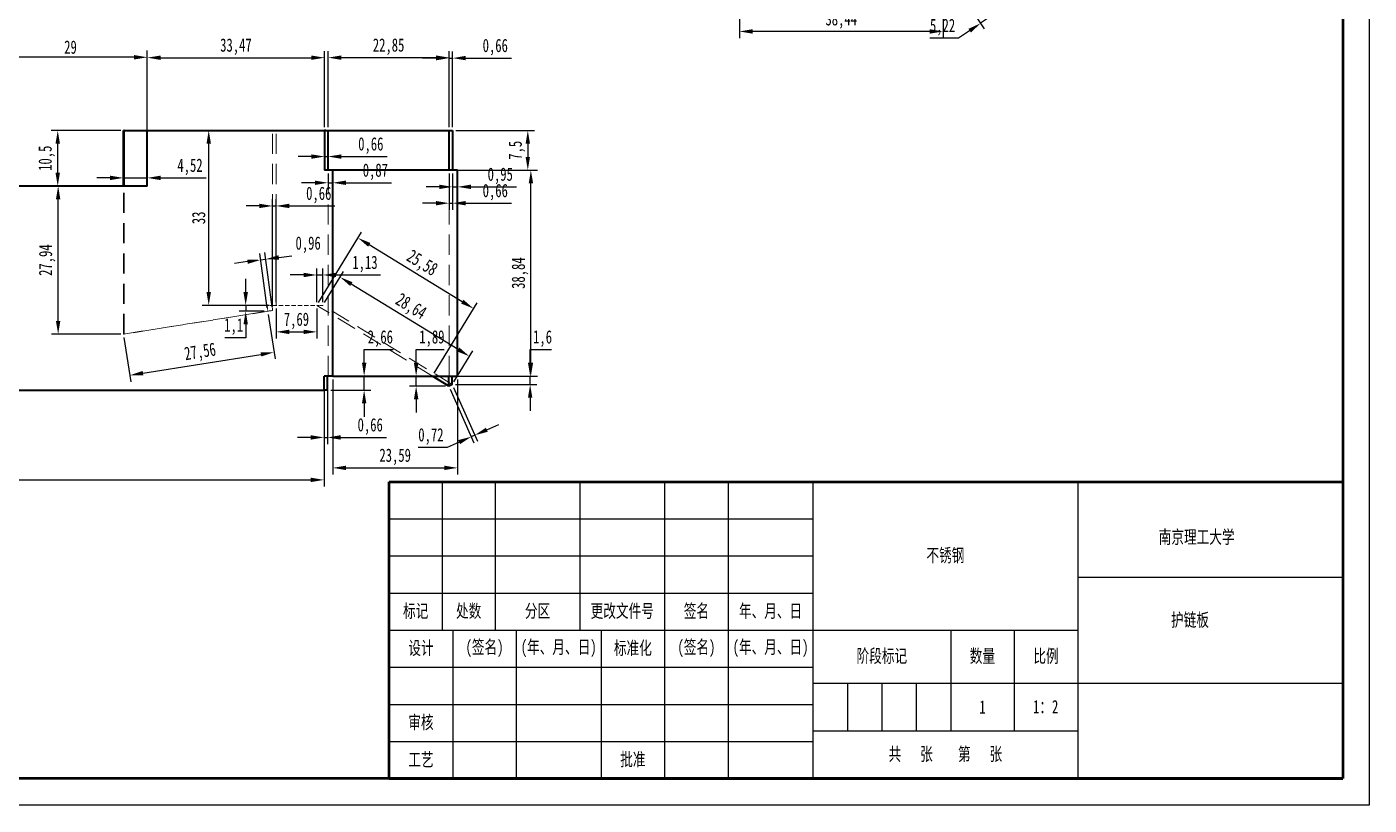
# Model space of a CAD drawing. Header units: millimetres. Extents: x 1050 to 2021, y 766 to 1186.
# Drawn here: x 1216.6 to 1470, y 765.6 to 912.4 of the extents above; entities that cross this region are included whole.
import ezdxf

# ---------------------------------------------------------------- set-up
doc = ezdxf.new("R2010")
doc.units = ezdxf.units.MM
doc.header["$LTSCALE"] = 0.3
doc.linetypes.add('DASHED', pattern=[19.05, 12.7, -6.35])
for name, color, linetype, lineweight in [('尺寸线', 3, 'Continuous', 25), ('粗实线', 7, 'Continuous', 50), ('细实线', 7, 'Continuous', 25), ('细文本', 7, 'Continuous', 25)]:
    doc.layers.add(name, color=color, linetype=linetype, lineweight=lineweight)
doc.styles.add('NUT Standard', font='simfang.ttf', dxfattribs={"width": 0.7, "height": 2.5})
doc.dimstyles.new('NUT Standard', dxfattribs={"dimtxt": 2.5, "dimasz": 2.5, "dimexe": 1.25, "dimexo": 0.625, "dimtad": 1, "dimtoh": 1, "dimtxsty": 'NUT Standard', "dimcen": 2.5, "dimadec": 0, "dimazin": 0, "dimtfac": 1, "dimtmove": 0, "dimatfit": 3, "dimfxl": 1, "dimarcsym": 0})

# ---------------------------------------------------------------- blocks, each defined once
blk = doc.blocks.new('*D49')
at = {"layer": 'Defpoints', "color": 0, "transparency": 16777216}
for p in [(1139.38, 843.9), (1272.74, 843.9), (1272.74, 826.97)]:
    blk.add_point(p, dxfattribs=at)
at = {"layer": '尺寸线', "color": 0, "lineweight": -2, "transparency": 16777216}
for p, q in [((1139.38, 843.28), (1139.38, 825.72)), ((1272.74, 843.28), (1272.74, 825.72)), ((1141.88, 826.97), (1270.24, 826.97))]:
    blk.add_line(p, q, dxfattribs=at)
at = {"layer": '尺寸线', "color": 0, "transparency": 16777216}
for points in [[(1141.88, 827.39), (1141.88, 826.56), (1139.38, 826.97)], [(1270.24, 827.39), (1270.24, 826.56), (1272.74, 826.97)]]:
    blk.add_solid(points, dxfattribs=at)
at = {"layer": '尺寸线', "color": 0, "transparency": 16777216, "insert": (1206.06, 829.04), "char_height": 2.5, "attachment_point": 5, "style": 'NUT Standard'}
blk.add_mtext('133,36', dxfattribs=at)
blk = doc.blocks.new('*D54')
at = {"layer": 'Defpoints', "color": 0, "transparency": 16777216}
for p in [(1210.38, 906.7), (1210.38, 882.4), (1239.38, 882.4)]:
    blk.add_point(p, dxfattribs=at)
at = {"layer": '尺寸线', "color": 0, "lineweight": -2, "transparency": 16777216}
for p, q in [((1210.38, 883.03), (1210.38, 907.95)), ((1239.38, 883.03), (1239.38, 907.95)), ((1236.88, 906.7), (1212.88, 906.7))]:
    blk.add_line(p, q, dxfattribs=at)
at = {"layer": '尺寸线', "color": 0, "transparency": 16777216}
for points in [[(1212.88, 907.11), (1212.88, 906.28), (1210.38, 906.7)], [(1236.88, 907.11), (1236.88, 906.28), (1239.38, 906.7)]]:
    blk.add_solid(points, dxfattribs=at)
at = {"layer": '尺寸线', "color": 0, "transparency": 16777216, "insert": (1224.88, 908.59), "char_height": 2.5, "attachment_point": 5, "style": 'NUT Standard'}
blk.add_mtext('29', dxfattribs=at)
blk = doc.blocks.new('*D55')
at = {"layer": 'Defpoints', "color": 0, "transparency": 16777216}
for p in [(1222.47, 892.9), (1235, 892.9), (1235, 882.4)]:
    blk.add_point(p, dxfattribs=at)
at = {"layer": '尺寸线', "color": 0, "lineweight": -2, "transparency": 16777216}
for p, q in [((1234.38, 892.9), (1221.22, 892.9)), ((1222.47, 884.9), (1222.47, 890.4)), ((1234.38, 882.4), (1221.22, 882.4))]:
    blk.add_line(p, q, dxfattribs=at)
at = {"layer": '尺寸线', "color": 0, "transparency": 16777216}
for points in [[(1222.05, 890.4), (1222.88, 890.4), (1222.47, 892.9)], [(1222.05, 884.9), (1222.88, 884.9), (1222.47, 882.4)]]:
    blk.add_solid(points, dxfattribs=at)
at = {"layer": '尺寸线', "color": 0, "transparency": 16777216, "insert": (1220.4, 887.65), "char_height": 2.5, "attachment_point": 5, "rotation": 90, "style": 'NUT Standard'}
blk.add_mtext('10,5', dxfattribs=at)
blk = doc.blocks.new('*D56')
at = {"layer": 'Defpoints', "color": 0, "transparency": 16777216}
for p in [(1222.55, 882.4), (1235, 882.4), (1235, 854.46)]:
    blk.add_point(p, dxfattribs=at)
at = {"layer": '尺寸线', "color": 0, "lineweight": -2, "transparency": 16777216}
for p, q in [((1234.38, 882.4), (1221.3, 882.4)), ((1222.55, 856.96), (1222.55, 879.9)), ((1234.38, 854.46), (1221.3, 854.46))]:
    blk.add_line(p, q, dxfattribs=at)
at = {"layer": '尺寸线', "color": 0, "transparency": 16777216}
for points in [[(1222.13, 879.9), (1222.96, 879.9), (1222.55, 882.4)], [(1222.13, 856.96), (1222.96, 856.96), (1222.55, 854.46)]]:
    blk.add_solid(points, dxfattribs=at)
at = {"layer": '尺寸线', "color": 0, "transparency": 16777216, "insert": (1220.48, 868.43), "char_height": 2.5, "attachment_point": 5, "rotation": 90, "style": 'NUT Standard'}
blk.add_mtext('27,94', dxfattribs=at)
blk = doc.blocks.new('*D57')
at = {"layer": 'Defpoints', "color": 0, "transparency": 16777216}
for p in [(1272.85, 906.62), (1239.38, 892.9), (1272.85, 892.9)]:
    blk.add_point(p, dxfattribs=at)
at = {"layer": '尺寸线', "color": 0, "lineweight": -2, "transparency": 16777216}
for p, q in [((1239.38, 893.53), (1239.38, 907.87)), ((1272.85, 893.53), (1272.85, 907.87)), ((1241.88, 906.62), (1270.35, 906.62))]:
    blk.add_line(p, q, dxfattribs=at)
at = {"layer": '尺寸线', "color": 0, "transparency": 16777216}
for points in [[(1241.88, 907.03), (1241.88, 906.2), (1239.38, 906.62)], [(1270.35, 907.03), (1270.35, 906.2), (1272.85, 906.62)]]:
    blk.add_solid(points, dxfattribs=at)
at = {"layer": '尺寸线', "color": 0, "transparency": 16777216, "insert": (1256.11, 908.68), "char_height": 2.5, "attachment_point": 5, "style": 'NUT Standard'}
blk.add_mtext('33,47', dxfattribs=at)
blk = doc.blocks.new('*D58')
at = {"layer": 'Defpoints', "color": 0, "transparency": 16777216}
for p in [(1296.36, 906.63), (1273.51, 892.9), (1296.36, 892.9)]:
    blk.add_point(p, dxfattribs=at)
at = {"layer": '尺寸线', "color": 0, "lineweight": -2, "transparency": 16777216}
for p, q in [((1273.51, 893.53), (1273.51, 907.88)), ((1296.36, 893.53), (1296.36, 907.88)), ((1276.01, 906.63), (1293.86, 906.63))]:
    blk.add_line(p, q, dxfattribs=at)
at = {"layer": '尺寸线', "color": 0, "transparency": 16777216}
for points in [[(1276.01, 907.04), (1276.01, 906.21), (1273.51, 906.63)], [(1293.86, 907.04), (1293.86, 906.21), (1296.36, 906.63)]]:
    blk.add_solid(points, dxfattribs=at)
at = {"layer": '尺寸线', "color": 0, "transparency": 16777216, "insert": (1284.93, 908.69), "char_height": 2.5, "attachment_point": 5, "style": 'NUT Standard'}
blk.add_mtext('22,85', dxfattribs=at)
blk = doc.blocks.new('*D59')
at = {"layer": 'Defpoints', "color": 0, "transparency": 16777216}
for p in [(1297.01, 892.9), (1297.01, 885.4), (1311.21, 885.4)]:
    blk.add_point(p, dxfattribs=at)
at = {"layer": '尺寸线', "color": 0, "lineweight": -2, "transparency": 16777216}
for p, q in [((1297.64, 892.9), (1312.46, 892.9)), ((1311.21, 890.4), (1311.21, 887.9)), ((1297.64, 885.4), (1312.46, 885.4))]:
    blk.add_line(p, q, dxfattribs=at)
at = {"layer": '尺寸线', "color": 0, "transparency": 16777216}
for points in [[(1310.79, 890.4), (1311.62, 890.4), (1311.21, 892.9)], [(1310.79, 887.9), (1311.62, 887.9), (1311.21, 885.4)]]:
    blk.add_solid(points, dxfattribs=at)
at = {"layer": '尺寸线', "color": 0, "transparency": 16777216, "insert": (1309.14, 889.15), "char_height": 2.5, "attachment_point": 5, "rotation": 90, "style": 'NUT Standard'}
blk.add_mtext('7,5', dxfattribs=at)
blk = doc.blocks.new('*D60')
at = {"layer": 'Defpoints', "color": 0, "transparency": 16777216}
for p in [(1297.01, 906.54), (1296.36, 892.9), (1297.01, 892.9)]:
    blk.add_point(p, dxfattribs=at)
at = {"layer": '尺寸线', "color": 0, "lineweight": -2, "transparency": 16777216}
for p, q in [((1296.36, 893.53), (1296.36, 907.79)), ((1297.01, 893.53), (1297.01, 907.79)), ((1293.86, 906.54), (1291.36, 906.54)), ((1296.36, 906.54), (1297.01, 906.54)), ((1299.51, 906.54), (1308.13, 906.54))]:
    blk.add_line(p, q, dxfattribs=at)
at = {"layer": '尺寸线', "color": 0, "transparency": 16777216}
for points in [[(1293.86, 906.96), (1293.86, 906.12), (1296.36, 906.54)], [(1299.51, 906.96), (1299.51, 906.12), (1297.01, 906.54)]]:
    blk.add_solid(points, dxfattribs=at)
at = {"layer": '尺寸线', "color": 0, "transparency": 16777216, "insert": (1305.07, 908.61), "char_height": 2.5, "attachment_point": 5, "style": 'NUT Standard'}
blk.add_mtext('0,66', dxfattribs=at)
blk = doc.blocks.new('*D61')
at = {"layer": 'Defpoints', "color": 0, "transparency": 16777216}
for p in [(1297.96, 885.4), (1311.79, 885.4), (1297.96, 846.56)]:
    blk.add_point(p, dxfattribs=at)
at = {"layer": '尺寸线', "color": 0, "lineweight": -2, "transparency": 16777216}
for p, q in [((1298.59, 885.4), (1313.04, 885.4)), ((1311.79, 849.06), (1311.79, 882.9)), ((1298.59, 846.56), (1313.04, 846.56))]:
    blk.add_line(p, q, dxfattribs=at)
at = {"layer": '尺寸线', "color": 0, "transparency": 16777216}
for points in [[(1311.38, 882.9), (1312.21, 882.9), (1311.79, 885.4)], [(1311.38, 849.06), (1312.21, 849.06), (1311.79, 846.56)]]:
    blk.add_solid(points, dxfattribs=at)
at = {"layer": '尺寸线', "color": 0, "transparency": 16777216, "insert": (1309.73, 865.98), "char_height": 2.5, "attachment_point": 5, "rotation": 90, "style": 'NUT Standard'}
blk.add_mtext('38,84', dxfattribs=at)
blk = doc.blocks.new('*D62')
at = {"layer": 'Defpoints', "color": 0, "transparency": 16777216}
for p in [(1296.94, 846.56), (1311.65, 846.56), (1296.94, 844.97)]:
    blk.add_point(p, dxfattribs=at)
at = {"layer": '尺寸线', "color": 0, "lineweight": -2, "transparency": 16777216}
for p, q in [((1311.65, 849.06), (1311.65, 851.56)), ((1311.65, 851.56), (1315.7, 851.56)), ((1297.57, 846.56), (1312.9, 846.56)), ((1311.65, 844.97), (1311.65, 846.56)), ((1297.57, 844.97), (1312.9, 844.97)), ((1311.65, 842.47), (1311.65, 839.97))]:
    blk.add_line(p, q, dxfattribs=at)
at = {"layer": '尺寸线', "color": 0, "transparency": 16777216}
for points in [[(1311.24, 849.06), (1312.07, 849.06), (1311.65, 846.56)], [(1311.24, 842.47), (1312.07, 842.47), (1311.65, 844.97)]]:
    blk.add_solid(points, dxfattribs=at)
at = {"layer": '尺寸线', "color": 0, "transparency": 16777216, "insert": (1313.99, 853.63), "char_height": 2.5, "attachment_point": 5, "style": 'NUT Standard'}
blk.add_mtext('1,6', dxfattribs=at)
blk = doc.blocks.new('*D63')
at = {"layer": 'Defpoints', "color": 0, "transparency": 16777216}
for p in [(1296.29, 844.67), (1296.94, 844.97), (1300.53, 835.12)]:
    blk.add_point(p, dxfattribs=at)
at = {"layer": '尺寸线', "color": 0, "lineweight": -2, "transparency": 16777216}
for p, q in [((1296.54, 844.1), (1301.04, 833.98)), ((1297.2, 844.39), (1301.69, 834.27)), ((1303.47, 836.42), (1305.76, 837.44)), ((1298.25, 834.1), (1295.96, 833.09)), ((1301.19, 835.41), (1300.53, 835.12)), ((1295.96, 833.09), (1290.5, 833.09))]:
    blk.add_line(p, q, dxfattribs=at)
at = {"layer": '尺寸线', "color": 0, "transparency": 16777216}
for points in [[(1303.3, 836.81), (1303.64, 836.04), (1301.19, 835.41)], [(1298.08, 834.48), (1298.42, 833.72), (1300.53, 835.12)]]:
    blk.add_solid(points, dxfattribs=at)
at = {"layer": '尺寸线', "color": 0, "transparency": 16777216, "insert": (1292.92, 835.16), "char_height": 2.5, "attachment_point": 5, "style": 'NUT Standard'}
blk.add_mtext('0,72', dxfattribs=at)
blk = doc.blocks.new('*D64')
at = {"layer": 'Defpoints', "color": 0, "transparency": 16777216}
for p in [(1290.13, 846.56), (1296.29, 846.56), (1296.29, 844.67)]:
    blk.add_point(p, dxfattribs=at)
at = {"layer": '尺寸线', "color": 0, "lineweight": -2, "transparency": 16777216}
for p, q in [((1290.13, 849.06), (1290.13, 851.56)), ((1290.13, 851.56), (1295.44, 851.56)), ((1295.66, 846.56), (1288.88, 846.56)), ((1290.13, 844.67), (1290.13, 846.56)), ((1295.66, 844.67), (1288.88, 844.67)), ((1290.13, 842.17), (1290.13, 839.67))]:
    blk.add_line(p, q, dxfattribs=at)
at = {"layer": '尺寸线', "color": 0, "transparency": 16777216}
for points in [[(1289.71, 849.06), (1290.55, 849.06), (1290.13, 846.56)], [(1289.71, 842.17), (1290.55, 842.17), (1290.13, 844.67)]]:
    blk.add_solid(points, dxfattribs=at)
at = {"layer": '尺寸线', "color": 0, "transparency": 16777216, "insert": (1293.1, 853.63), "char_height": 2.5, "attachment_point": 5, "style": 'NUT Standard'}
blk.add_mtext('1,89', dxfattribs=at)
blk = doc.blocks.new('*D65')
at = {"layer": 'Defpoints', "color": 0, "transparency": 16777216}
for p in [(1274.38, 846.56), (1297.96, 846.56), (1297.96, 829.24)]:
    blk.add_point(p, dxfattribs=at)
at = {"layer": '尺寸线', "color": 0, "lineweight": -2, "transparency": 16777216}
for p, q in [((1274.38, 845.94), (1274.38, 827.99)), ((1297.96, 845.94), (1297.96, 827.99)), ((1276.88, 829.24), (1295.46, 829.24))]:
    blk.add_line(p, q, dxfattribs=at)
at = {"layer": '尺寸线', "color": 0, "transparency": 16777216}
for points in [[(1276.88, 829.66), (1276.88, 828.83), (1274.38, 829.24)], [(1295.46, 829.66), (1295.46, 828.83), (1297.96, 829.24)]]:
    blk.add_solid(points, dxfattribs=at)
at = {"layer": '尺寸线', "color": 0, "transparency": 16777216, "insert": (1286.17, 831.31), "char_height": 2.5, "attachment_point": 5, "style": 'NUT Standard'}
blk.add_mtext('23,59', dxfattribs=at)
blk = doc.blocks.new('*D66')
at = {"layer": 'Defpoints', "color": 0, "transparency": 16777216}
for p in [(1273.4, 846.56), (1280.31, 846.56), (1273.4, 843.9)]:
    blk.add_point(p, dxfattribs=at)
at = {"layer": '尺寸线', "color": 0, "lineweight": -2, "transparency": 16777216}
for p, q in [((1280.31, 849.06), (1280.31, 851.56)), ((1280.31, 851.56), (1285.8, 851.56)), ((1274.03, 846.56), (1281.56, 846.56)), ((1280.31, 843.9), (1280.31, 846.56)), ((1274.03, 843.9), (1281.56, 843.9)), ((1280.31, 841.4), (1280.31, 838.9))]:
    blk.add_line(p, q, dxfattribs=at)
at = {"layer": '尺寸线', "color": 0, "transparency": 16777216}
for points in [[(1279.9, 849.06), (1280.73, 849.06), (1280.31, 846.56)], [(1279.9, 841.4), (1280.73, 841.4), (1280.31, 843.9)]]:
    blk.add_solid(points, dxfattribs=at)
at = {"layer": '尺寸线', "color": 0, "transparency": 16777216, "insert": (1283.37, 853.63), "char_height": 2.5, "attachment_point": 5, "style": 'NUT Standard'}
blk.add_mtext('2,66', dxfattribs=at)
blk = doc.blocks.new('*D67')
at = {"layer": 'Defpoints', "color": 0, "transparency": 16777216}
for p in [(1272.74, 846.56), (1273.4, 846.56), (1273.4, 834.98)]:
    blk.add_point(p, dxfattribs=at)
at = {"layer": '尺寸线', "color": 0, "lineweight": -2, "transparency": 16777216}
for p, q in [((1272.74, 845.94), (1272.74, 833.73)), ((1273.4, 845.94), (1273.4, 833.73)), ((1270.24, 834.98), (1267.74, 834.98)), ((1272.74, 834.98), (1273.4, 834.98)), ((1275.9, 834.98), (1284.52, 834.98))]:
    blk.add_line(p, q, dxfattribs=at)
at = {"layer": '尺寸线', "color": 0, "transparency": 16777216}
for points in [[(1270.24, 835.4), (1270.24, 834.56), (1272.74, 834.98)], [(1275.9, 835.4), (1275.9, 834.56), (1273.4, 834.98)]]:
    blk.add_solid(points, dxfattribs=at)
at = {"layer": '尺寸线', "color": 0, "transparency": 16777216, "insert": (1281.46, 837.05), "char_height": 2.5, "attachment_point": 5, "style": 'NUT Standard'}
blk.add_mtext('0,66', dxfattribs=at)
blk = doc.blocks.new('*D68')
at = {"layer": 'Defpoints', "color": 0, "transparency": 16777216}
for p in [(1262.07, 858.8), (1234.86, 854.46), (1263.31, 851.05)]:
    blk.add_point(p, dxfattribs=at)
at = {"layer": '尺寸线', "color": 0, "lineweight": -2, "transparency": 16777216}
for p, q in [((1262.17, 858.18), (1263.5, 849.81)), ((1234.96, 853.85), (1236.29, 845.48)), ((1238.56, 847.1), (1260.84, 850.65))]:
    blk.add_line(p, q, dxfattribs=at)
at = {"layer": '尺寸线', "color": 0, "transparency": 16777216}
for points in [[(1260.77, 851.06), (1260.9, 850.24), (1263.31, 851.05)], [(1238.5, 847.52), (1238.63, 846.69), (1236.09, 846.71)]]:
    blk.add_solid(points, dxfattribs=at)
at = {"layer": '尺寸线', "color": 0, "transparency": 16777216, "insert": (1249.38, 850.92), "char_height": 2.5, "attachment_point": 5, "rotation": 9.0502, "style": 'NUT Standard'}
blk.add_mtext('27,56', dxfattribs=at)
blk = doc.blocks.new('*D69')
at = {"layer": 'Defpoints', "color": 0, "transparency": 16777216}
for p in [(1262.07, 859.9), (1257.95, 858.8), (1262.07, 858.8)]:
    blk.add_point(p, dxfattribs=at)
at = {"layer": '尺寸线', "color": 0, "lineweight": -2, "transparency": 16777216}
for p, q in [((1257.95, 862.4), (1257.95, 864.9)), ((1261.45, 859.9), (1256.7, 859.9)), ((1257.95, 859.9), (1257.95, 858.8)), ((1261.45, 858.8), (1256.7, 858.8)), ((1257.95, 856.3), (1257.95, 853.8)), ((1257.95, 853.8), (1254.04, 853.8))]:
    blk.add_line(p, q, dxfattribs=at)
at = {"layer": '尺寸线', "color": 0, "transparency": 16777216}
for points in [[(1257.53, 862.4), (1258.37, 862.4), (1257.95, 859.9)], [(1257.53, 856.3), (1258.37, 856.3), (1257.95, 858.8)]]:
    blk.add_solid(points, dxfattribs=at)
at = {"layer": '尺寸线', "color": 0, "transparency": 16777216, "insert": (1255.68, 855.87), "char_height": 2.5, "attachment_point": 5, "style": 'NUT Standard'}
blk.add_mtext('1,1', dxfattribs=at)
blk = doc.blocks.new('*D70')
at = {"layer": 'Defpoints', "color": 0, "transparency": 16777216}
for p in [(1261.72, 868.6), (1262.07, 858.8), (1263.03, 858.93)]:
    blk.add_point(p, dxfattribs=at)
at = {"layer": '尺寸线', "color": 0, "lineweight": -2, "transparency": 16777216}
for p, q in [((1261.99, 859.42), (1260.61, 869.71)), ((1262.94, 859.55), (1261.56, 869.84)), ((1264.2, 868.93), (1266.68, 869.27)), ((1258.29, 868.14), (1255.82, 867.8)), ((1260.77, 868.47), (1261.72, 868.6))]:
    blk.add_line(p, q, dxfattribs=at)
at = {"layer": '尺寸线', "color": 0, "transparency": 16777216}
for points in [[(1264.15, 869.35), (1264.26, 868.52), (1261.72, 868.6)], [(1258.24, 868.55), (1258.35, 867.73), (1260.77, 868.47)]]:
    blk.add_solid(points, dxfattribs=at)
at = {"layer": '尺寸线', "color": 0, "transparency": 16777216, "insert": (1269.74, 871.33), "char_height": 2.5, "attachment_point": 5, "style": 'NUT Standard'}
blk.add_mtext('0,96', dxfattribs=at)
blk = doc.blocks.new('*D71')
at = {"layer": 'Defpoints', "color": 0, "transparency": 16777216}
for p in [(1250.97, 892.9), (1263.03, 892.9), (1263.03, 859.9)]:
    blk.add_point(p, dxfattribs=at)
at = {"layer": '尺寸线', "color": 0, "lineweight": -2, "transparency": 16777216}
for p, q in [((1262.4, 892.9), (1249.72, 892.9)), ((1250.97, 862.4), (1250.97, 890.4)), ((1262.4, 859.9), (1249.72, 859.9))]:
    blk.add_line(p, q, dxfattribs=at)
at = {"layer": '尺寸线', "color": 0, "transparency": 16777216}
for points in [[(1250.55, 890.4), (1251.39, 890.4), (1250.97, 892.9)], [(1250.55, 862.4), (1251.39, 862.4), (1250.97, 859.9)]]:
    blk.add_solid(points, dxfattribs=at)
at = {"layer": '尺寸线', "color": 0, "transparency": 16777216, "insert": (1249.08, 876.4), "char_height": 2.5, "attachment_point": 5, "rotation": 90, "style": 'NUT Standard'}
blk.add_mtext('33', dxfattribs=at)
blk = doc.blocks.new('*D72')
at = {"layer": 'Defpoints', "color": 0, "transparency": 16777216}
for p in [(1263.68, 878.65), (1263.03, 859.9), (1263.68, 859.9)]:
    blk.add_point(p, dxfattribs=at)
at = {"layer": '尺寸线', "color": 0, "lineweight": -2, "transparency": 16777216}
for p, q in [((1263.03, 860.53), (1263.03, 879.9)), ((1263.68, 860.53), (1263.68, 879.9)), ((1260.53, 878.65), (1258.03, 878.65)), ((1263.03, 878.65), (1263.68, 878.65)), ((1266.18, 878.65), (1274.8, 878.65))]:
    blk.add_line(p, q, dxfattribs=at)
at = {"layer": '尺寸线', "color": 0, "transparency": 16777216}
for points in [[(1260.53, 879.07), (1260.53, 878.24), (1263.03, 878.65)], [(1266.18, 879.07), (1266.18, 878.24), (1263.68, 878.65)]]:
    blk.add_solid(points, dxfattribs=at)
at = {"layer": '尺寸线', "color": 0, "transparency": 16777216, "insert": (1271.74, 880.72), "char_height": 2.5, "attachment_point": 5, "style": 'NUT Standard'}
blk.add_mtext('0,66', dxfattribs=at)
blk = doc.blocks.new('*D73')
at = {"layer": 'Defpoints', "color": 0, "transparency": 16777216}
for p in [(1263.68, 859.9), (1271.37, 859.9), (1271.37, 854.9)]:
    blk.add_point(p, dxfattribs=at)
at = {"layer": '尺寸线', "color": 0, "lineweight": -2, "transparency": 16777216}
for p, q in [((1263.68, 859.28), (1263.68, 853.65)), ((1271.37, 859.28), (1271.37, 853.65)), ((1266.18, 854.9), (1268.87, 854.9))]:
    blk.add_line(p, q, dxfattribs=at)
at = {"layer": '尺寸线', "color": 0, "transparency": 16777216}
for points in [[(1266.18, 855.31), (1266.18, 854.48), (1263.68, 854.9)], [(1268.87, 855.31), (1268.87, 854.48), (1271.37, 854.9)]]:
    blk.add_solid(points, dxfattribs=at)
at = {"layer": '尺寸线', "color": 0, "transparency": 16777216, "insert": (1267.53, 856.96), "char_height": 2.5, "attachment_point": 5, "style": 'NUT Standard'}
blk.add_mtext('7,69', dxfattribs=at)
blk = doc.blocks.new('*D74')
at = {"layer": 'Defpoints', "color": 0, "transparency": 16777216}
for p in [(1272.51, 865.63), (1271.37, 859.9), (1272.51, 859.9)]:
    blk.add_point(p, dxfattribs=at)
at = {"layer": '尺寸线', "color": 0, "lineweight": -2, "transparency": 16777216}
for p, q in [((1271.37, 860.53), (1271.37, 866.88)), ((1272.51, 860.53), (1272.51, 866.88)), ((1268.87, 865.63), (1266.37, 865.63)), ((1271.37, 865.63), (1272.51, 865.63)), ((1275.01, 865.63), (1283.43, 865.63))]:
    blk.add_line(p, q, dxfattribs=at)
at = {"layer": '尺寸线', "color": 0, "transparency": 16777216}
for points in [[(1268.87, 866.05), (1268.87, 865.21), (1271.37, 865.63)], [(1275.01, 866.05), (1275.01, 865.21), (1272.51, 865.63)]]:
    blk.add_solid(points, dxfattribs=at)
at = {"layer": '尺寸线', "color": 0, "transparency": 16777216, "insert": (1280.47, 867.7), "char_height": 2.5, "attachment_point": 5, "style": 'NUT Standard'}
blk.add_mtext('1,13', dxfattribs=at)
blk = doc.blocks.new('*D75')
at = {"layer": 'Defpoints', "color": 0, "transparency": 16777216}
for p in [(1275.76, 865.22), (1272.51, 859.9), (1296.94, 844.97)]:
    blk.add_point(p, dxfattribs=at)
at = {"layer": '尺寸线', "color": 0, "lineweight": -2, "transparency": 16777216}
for p, q in [((1272.83, 860.43), (1276.41, 866.29)), ((1298.06, 851.59), (1277.89, 863.92)), ((1297.27, 845.5), (1300.84, 851.35))]:
    blk.add_line(p, q, dxfattribs=at)
at = {"layer": '尺寸线', "color": 0, "transparency": 16777216}
for points in [[(1278.11, 864.27), (1277.67, 863.56), (1275.76, 865.22)], [(1298.28, 851.94), (1297.84, 851.23), (1300.19, 850.28)]]:
    blk.add_solid(points, dxfattribs=at)
at = {"layer": '尺寸线', "color": 0, "transparency": 16777216, "insert": (1289.05, 859.52), "char_height": 2.5, "attachment_point": 5, "rotation": 328.568, "style": 'NUT Standard'}
blk.add_mtext('28,64', dxfattribs=at)
blk = doc.blocks.new('*D76')
at = {"layer": 'Defpoints', "color": 0, "transparency": 16777216}
for p in [(1279.15, 872.62), (1271.37, 859.9), (1293.2, 846.56)]:
    blk.add_point(p, dxfattribs=at)
at = {"layer": '尺寸线', "color": 0, "lineweight": -2, "transparency": 16777216}
for p, q in [((1271.7, 860.43), (1279.8, 873.69)), ((1298.84, 860.59), (1281.28, 871.32)), ((1293.52, 847.1), (1301.62, 860.35))]:
    blk.add_line(p, q, dxfattribs=at)
at = {"layer": '尺寸线', "color": 0, "transparency": 16777216}
for points in [[(1281.5, 871.67), (1281.07, 870.96), (1279.15, 872.62)], [(1299.06, 860.95), (1298.62, 860.23), (1300.97, 859.29)]]:
    blk.add_solid(points, dxfattribs=at)
at = {"layer": '尺寸线', "color": 0, "transparency": 16777216, "insert": (1291.14, 867.72), "char_height": 2.5, "attachment_point": 5, "rotation": 328.5681, "style": 'NUT Standard'}
blk.add_mtext('25,58', dxfattribs=at)
blk = doc.blocks.new('*D77')
at = {"layer": 'Defpoints', "color": 0, "transparency": 16777216}
for p in [(1296.36, 885.4), (1297.01, 885.4), (1297.01, 879.17)]:
    blk.add_point(p, dxfattribs=at)
at = {"layer": '尺寸线', "color": 0, "lineweight": -2, "transparency": 16777216}
for p, q in [((1296.36, 884.78), (1296.36, 877.92)), ((1297.01, 884.78), (1297.01, 877.92)), ((1293.86, 879.17), (1291.36, 879.17)), ((1296.36, 879.17), (1297.01, 879.17)), ((1299.51, 879.17), (1308.13, 879.17))]:
    blk.add_line(p, q, dxfattribs=at)
at = {"layer": '尺寸线', "color": 0, "transparency": 16777216}
for points in [[(1293.86, 879.59), (1293.86, 878.75), (1296.36, 879.17)], [(1299.51, 879.59), (1299.51, 878.75), (1297.01, 879.17)]]:
    blk.add_solid(points, dxfattribs=at)
at = {"layer": '尺寸线', "color": 0, "transparency": 16777216, "insert": (1305.07, 881.24), "char_height": 2.5, "attachment_point": 5, "style": 'NUT Standard'}
blk.add_mtext('0,66', dxfattribs=at)
blk = doc.blocks.new('*D78')
at = {"layer": 'Defpoints', "color": 0, "transparency": 16777216}
for p in [(1297.01, 885.4), (1297.96, 885.4), (1297.96, 882.25)]:
    blk.add_point(p, dxfattribs=at)
at = {"layer": '尺寸线', "color": 0, "lineweight": -2, "transparency": 16777216}
for p, q in [((1297.01, 884.78), (1297.01, 881)), ((1297.96, 884.78), (1297.96, 881)), ((1294.51, 882.25), (1292.01, 882.25)), ((1297.01, 882.25), (1297.96, 882.25)), ((1300.46, 882.25), (1309.05, 882.25))]:
    blk.add_line(p, q, dxfattribs=at)
at = {"layer": '尺寸线', "color": 0, "transparency": 16777216}
for points in [[(1294.51, 882.67), (1294.51, 881.84), (1297.01, 882.25)], [(1300.46, 882.67), (1300.46, 881.84), (1297.96, 882.25)]]:
    blk.add_solid(points, dxfattribs=at)
at = {"layer": '尺寸线', "color": 0, "transparency": 16777216, "insert": (1306.01, 884.32), "char_height": 2.5, "attachment_point": 5, "style": 'NUT Standard'}
blk.add_mtext('0,95', dxfattribs=at)
blk = doc.blocks.new('*D79')
at = {"layer": 'Defpoints', "color": 0, "transparency": 16777216}
for p in [(1273.51, 885.4), (1274.38, 885.4), (1274.38, 883.02)]:
    blk.add_point(p, dxfattribs=at)
at = {"layer": '尺寸线', "color": 0, "lineweight": -2, "transparency": 16777216}
for p, q in [((1273.51, 884.78), (1273.51, 881.77)), ((1274.38, 884.78), (1274.38, 881.77)), ((1271.01, 883.02), (1268.51, 883.02)), ((1273.51, 883.02), (1274.38, 883.02)), ((1276.88, 883.02), (1285.48, 883.02))]:
    blk.add_line(p, q, dxfattribs=at)
at = {"layer": '尺寸线', "color": 0, "transparency": 16777216}
for points in [[(1271.01, 883.44), (1271.01, 882.61), (1273.51, 883.02)], [(1276.88, 883.44), (1276.88, 882.61), (1274.38, 883.02)]]:
    blk.add_solid(points, dxfattribs=at)
at = {"layer": '尺寸线', "color": 0, "transparency": 16777216, "insert": (1282.43, 885.09), "char_height": 2.5, "attachment_point": 5, "style": 'NUT Standard'}
blk.add_mtext('0,87', dxfattribs=at)
blk = doc.blocks.new('*D80')
at = {"layer": 'Defpoints', "color": 0, "transparency": 16777216}
for p in [(1273.51, 887.97), (1272.85, 885.4), (1273.51, 885.4)]:
    blk.add_point(p, dxfattribs=at)
at = {"layer": '尺寸线', "color": 0, "lineweight": -2, "transparency": 16777216}
for p, q in [((1270.35, 887.97), (1267.85, 887.97)), ((1272.85, 886.03), (1272.85, 889.22)), ((1272.85, 887.97), (1273.51, 887.97)), ((1273.51, 886.03), (1273.51, 889.22)), ((1276.01, 887.97), (1284.63, 887.97))]:
    blk.add_line(p, q, dxfattribs=at)
at = {"layer": '尺寸线', "color": 0, "transparency": 16777216}
for points in [[(1270.35, 888.38), (1270.35, 887.55), (1272.85, 887.97)], [(1276.01, 888.38), (1276.01, 887.55), (1273.51, 887.97)]]:
    blk.add_solid(points, dxfattribs=at)
at = {"layer": '尺寸线', "color": 0, "transparency": 16777216, "insert": (1281.57, 890.04), "char_height": 2.5, "attachment_point": 5, "style": 'NUT Standard'}
blk.add_mtext('0,66', dxfattribs=at)
blk = doc.blocks.new('*D82')
at = {"layer": 'Defpoints', "color": 0, "transparency": 16777216}
for p in [(1234.86, 882.4), (1239.38, 883.94), (1239.38, 882.4)]:
    blk.add_point(p, dxfattribs=at)
at = {"layer": '尺寸线', "color": 0, "lineweight": -2, "transparency": 16777216}
for p, q in [((1234.86, 883.03), (1234.86, 885.19)), ((1239.38, 883.03), (1239.38, 885.19)), ((1232.36, 883.94), (1229.86, 883.94)), ((1234.86, 883.94), (1239.38, 883.94)), ((1241.88, 883.94), (1250.5, 883.94))]:
    blk.add_line(p, q, dxfattribs=at)
at = {"layer": '尺寸线', "color": 0, "transparency": 16777216}
for points in [[(1232.36, 884.36), (1232.36, 883.53), (1234.86, 883.94)], [(1241.88, 884.36), (1241.88, 883.53), (1239.38, 883.94)]]:
    blk.add_solid(points, dxfattribs=at)
at = {"layer": '尺寸线', "color": 0, "transparency": 16777216, "insert": (1247.44, 886.01), "char_height": 2.5, "attachment_point": 5, "style": 'NUT Standard'}
blk.add_mtext('4,52', dxfattribs=at)
blk = doc.blocks.new('*D94')
at = {"layer": 'Defpoints', "color": 0, "transparency": 16777216}
for p in [(1351.16, 933.07), (1389.6, 933.07), (1351.16, 911.57)]:
    blk.add_point(p, dxfattribs=at)
at = {"layer": '尺寸线', "color": 0, "lineweight": -2, "transparency": 16777216}
for p, q in [((1351.16, 932.44), (1351.16, 910.32)), ((1389.6, 932.44), (1389.6, 910.32)), ((1387.1, 911.57), (1353.66, 911.57))]:
    blk.add_line(p, q, dxfattribs=at)
at = {"layer": '尺寸线', "color": 0, "transparency": 16777216}
for points in [[(1353.66, 911.99), (1353.66, 911.15), (1351.16, 911.57)], [(1387.1, 911.99), (1387.1, 911.15), (1389.6, 911.57)]]:
    blk.add_solid(points, dxfattribs=at)
at = {"layer": '尺寸线', "color": 0, "transparency": 16777216, "insert": (1370.38, 913.64), "char_height": 2.5, "attachment_point": 5, "style": 'NUT Standard'}
blk.add_mtext('38,44', dxfattribs=at)
blk = doc.blocks.new('*D96')
at = {"layer": 'Defpoints', "color": 0, "transparency": 16777216}
for p in [(1389.6, 933.07), (1385.26, 930.16), (1396.69, 913.1)]:
    blk.add_point(p, dxfattribs=at)
at = {"layer": '尺寸线', "color": 0, "lineweight": -2, "transparency": 16777216}
for p, q in [((1389.95, 932.55), (1401.72, 914.97)), ((1385.61, 929.64), (1397.39, 912.06)), ((1403.11, 917.4), (1405.18, 918.79)), ((1401.03, 916.01), (1396.69, 913.1)), ((1392.54, 910.32), (1387.11, 910.32)), ((1394.62, 911.71), (1392.54, 910.32))]:
    blk.add_line(p, q, dxfattribs=at)
at = {"layer": '尺寸线', "color": 0, "transparency": 16777216}
for points in [[(1402.87, 917.74), (1403.34, 917.05), (1401.03, 916.01)], [(1394.39, 912.06), (1394.85, 911.37), (1396.69, 913.1)]]:
    blk.add_solid(points, dxfattribs=at)
at = {"layer": '尺寸线', "color": 0, "transparency": 16777216, "insert": (1389.51, 912.39), "char_height": 2.5, "attachment_point": 5, "style": 'NUT Standard'}
blk.add_mtext('5,22', dxfattribs=at)

msp = doc.modelspace()

# ---------------------------------------------------------------- linework, layer by layer
for p, q in [((1470.042, 1062.619), (1470.042, 765.619)), ((1470.042, 765.619), (1050.042, 765.619))]:
    msp.add_line(p, q)
at = {"color": 7, "lineweight": 35}
for p, q in [((1234.859, 882.401), (1234.859, 892.901)), ((1235.005, 892.901), (1234.859, 892.901)), ((1235.005, 882.401), (1235.005, 892.901)), ((1235.005, 892.901), (1239.376, 892.901)), ((1239.376, 882.401), (1239.376, 892.901)), ((1239.376, 892.901), (1272.845, 892.901)), ((1273.097, 892.901), (1272.845, 892.901)), ((1272.845, 892.901), (1272.845, 885.401)), ((1273.097, 892.901), (1273.51, 892.901)), ((1273.51, 885.401), (1273.51, 892.901)), ((1273.51, 892.901), (1296.355, 892.901)), ((1296.355, 885.401), (1296.355, 892.901)), ((1296.355, 892.901), (1296.683, 892.901)), ((1296.683, 892.901), (1297.01, 892.901)), ((1297.01, 892.901), (1297.01, 885.401)), ((1274.376, 885.401), (1272.845, 885.401)), ((1274.376, 846.564), (1274.376, 885.401)), ((1297.963, 885.401), (1274.376, 885.401)), ((1297.963, 846.564), (1297.963, 885.401)), ((1239.376, 882.401), (1210.376, 882.401)), ((1274.376, 846.564), (1272.736, 846.564)), ((1272.736, 843.901), (1272.736, 846.564)), ((1273.401, 843.901), (1273.401, 846.564)), ((1274.376, 846.564), (1297.963, 846.564)), ((1296.287, 844.675), (1293.196, 846.564)), ((1296.355, 846.564), (1296.287, 846.564)), ((1296.287, 844.675), (1296.287, 846.564)), ((1296.942, 844.966), (1296.942, 846.564)), ((1139.376, 843.901), (1272.736, 843.901)), ((1273.401, 843.901), (1272.736, 843.901)), ((1296.942, 844.966), (1296.287, 844.675))]:
    msp.add_line(p, q, dxfattribs=at)
at = {"color": 7, "linetype": 'DASHED', "lineweight": 13}
for p, q in [((1263.025, 859.901), (1263.025, 892.901)), ((1263.68, 859.901), (1263.68, 892.901)), ((1273.51, 846.564), (1273.51, 885.401)), ((1296.355, 846.564), (1296.355, 885.401)), ((1234.859, 854.463), (1234.859, 882.401)), ((1235.005, 854.463), (1235.005, 882.401)), ((1293.196, 846.564), (1271.374, 859.901)), ((1296.942, 844.966), (1272.505, 859.901)), ((1234.859, 854.463), (1262.073, 858.798)), ((1263.025, 858.926), (1235.004, 854.463))]:
    msp.add_line(p, q, dxfattribs=at)
at = {"color": 7, "linetype": 'DASHED', "lineweight": 13, "ltscale": 0.027567}
msp.add_line((1262.073, 859.901), (1262.073, 858.798), dxfattribs=at)
at = {"color": 7, "linetype": 'DASHED', "lineweight": 13, "ltscale": 0.005951}
msp.add_line((1262.311, 859.901), (1262.073, 859.901), dxfattribs=at)
at = {"color": 7, "linetype": 'DASHED', "lineweight": 13, "ltscale": 0.017856}
msp.add_line((1262.311, 859.901), (1263.025, 859.901), dxfattribs=at)
at = {"color": 7, "linetype": 'DASHED', "lineweight": 13, "ltscale": 0.024366}
msp.add_line((1263.025, 858.926), (1263.025, 859.901), dxfattribs=at)
at = {"color": 7, "linetype": 'DASHED', "lineweight": 13, "ltscale": 0.208722}
msp.add_line((1263.025, 859.901), (1271.374, 859.901), dxfattribs=at)
at = {"color": 7, "linetype": 'DASHED', "lineweight": 13, "ltscale": 0.028284}
msp.add_line((1271.374, 859.901), (1272.505, 859.901), dxfattribs=at)
at = {"color": 7, "linetype": 'DASHED', "lineweight": 13, "ltscale": 0.024021}
msp.add_line((1262.073, 858.798), (1263.025, 858.926), dxfattribs=at)
at = {"color": 7, "linetype": 'DASHED', "lineweight": 13, "ltscale": 0.003635}
msp.add_line((1235.005, 854.463), (1234.859, 854.463), dxfattribs=at)
at = {"layer": '粗实线'}
for p, q in [((1465.042, 1057.619), (1465.042, 770.619)), ((1285.042, 826.619), (1465.042, 826.619)), ((1285.042, 770.619), (1285.042, 826.619)), ((1465.042, 770.619), (1075.042, 770.619)), ((1285.042, 770.619), (1465.042, 770.619))]:
    msp.add_line(p, q, dxfattribs=at)
at = {"layer": '细实线'}
for p, q in [((1295.042, 826.619), (1295.042, 798.619)), ((1305.042, 826.619), (1305.042, 798.619)), ((1321.042, 826.619), (1321.042, 798.619)), ((1337.042, 826.619), (1337.042, 798.619)), ((1349.042, 826.619), (1349.042, 798.619)), ((1365.042, 826.619), (1365.042, 770.619)), ((1415.042, 826.619), (1415.042, 770.619)), ((1285.042, 819.619), (1365.042, 819.619)), ((1285.042, 812.619), (1365.042, 812.619)), ((1415.042, 808.619), (1465.042, 808.619)), ((1285.042, 805.619), (1365.042, 805.619)), ((1285.042, 798.619), (1415.042, 798.619)), ((1297.042, 798.619), (1297.042, 770.619)), ((1309.042, 798.619), (1309.042, 770.619)), ((1325.042, 798.619), (1325.042, 770.619)), ((1337.042, 798.619), (1337.042, 770.619)), ((1349.042, 798.619), (1349.042, 770.619)), ((1391.042, 798.619), (1391.042, 779.619)), ((1403.042, 798.619), (1403.042, 779.619)), ((1285.042, 791.619), (1365.042, 791.619)), ((1365.042, 788.619), (1465.042, 788.619)), ((1371.542, 788.619), (1371.542, 779.619)), ((1378.042, 788.619), (1378.042, 779.619)), ((1384.542, 788.619), (1384.542, 779.619)), ((1285.042, 784.619), (1365.042, 784.619)), ((1365.042, 779.619), (1415.042, 779.619)), ((1285.042, 777.619), (1365.042, 777.619))]:
    msp.add_line(p, q, dxfattribs=at)

# ---------------------------------------------------------------- texts
at = {"layer": 'Defpoints', "char_height": 2.5, "attachment_point": 1, "style": 'NUT Standard'}
for s, width, insert in [('南京理工大学', 20.04326, (1430.313, 817.461)), ('护链板', 18.27647, (1432.646, 801.817))]:
    msp.add_mtext_dynamic_manual_height_columns(s, width=width, gutter_width=12.5, heights=[0], dxfattribs=dict(at, insert=insert))
at = {"layer": 'Defpoints', "insert": (1406.589, 785.439), "char_height": 2.5, "attachment_point": 1, "style": 'NUT Standard'}
msp.add_mtext('1：2', dxfattribs=at)
at = {"layer": '粗实线', "insert": (1397.042, 784.119), "char_height": 2.5, "attachment_point": 5, "style": 'NUT Standard'}
msp.add_mtext_dynamic_manual_height_columns('\\pxqc;{\\fFangSong|b0|i0|c134|p49;1}', width=12, gutter_width=12.5, heights=[0], dxfattribs=at)
at = {"layer": '细文本', "char_height": 2.5, "attachment_point": 5, "style": 'NUT Standard'}
for s, insert, width in [('不锈钢', (1390.042, 812.619), 50), ('标记', (1290.042, 802.119), 10), ('处数', (1300.042, 802.119), 10), ('分区', (1313.042, 802.119), 16), ('更改文件号', (1329.042, 802.119), 16), ('签名', (1343.042, 802.119), 12), ('年、月、日', (1357.042, 802.119), 16), ('设计', (1291.042, 795.119), 12), ('(签名)', (1303.042, 795.119), 12), ('(年、月、日)', (1317.042, 795.119), 16), ('标准化', (1331.042, 795.119), 12), ('(签名)', (1343.042, 795.119), 12), ('(年、月、日)', (1357.042, 795.119), 16), ('阶段标记', (1378.042, 793.619), 26), ('数量', (1397.042, 793.619), 12), ('比例', (1409.042, 793.619), 12), ('审核', (1291.042, 781.119), 12), ('工艺', (1291.042, 774.119), 12), ('批准', (1331.042, 774.119), 12), ('共   张    第   张', (1390.042, 775.119), 50)]:
    msp.add_mtext(s, dxfattribs=dict(at, insert=insert, width=width))

# ---------------------------------------------------------------- dimensions: what is measured, and where the dimension line sits
at = {"layer": '尺寸线'}
for base, p1, p2, picture, middle in [((1351.162, 911.57), (1389.599, 933.068), (1351.162, 933.068), '*D94', (1370.38, 913.638)), ((1210.376, 906.697), (1239.376, 882.401), (1210.376, 882.401), '*D54', (1224.876, 908.586)), ((1272.845, 906.617), (1239.376, 892.901), (1272.845, 892.901), '*D57', (1256.111, 908.685)), ((1296.3552, 906.6254), (1273.5101, 892.9008), (1296.3552, 892.9008), '*D58', (1284.9326, 908.6933)), ((1297.0103, 906.5408), (1296.3552, 892.9008), (1297.0103, 892.9008), '*D60', (1305.0703, 908.6087)), ((1273.51, 887.9683), (1272.84502, 885.40079), (1273.51, 885.40079), '*D80', (1281.57, 890.03615)), ((1239.376, 883.944), (1234.859, 882.401), (1239.376, 882.401), '*D82', (1247.436, 886.012)), ((1274.376, 883.024), (1273.51, 885.401), (1274.376, 885.401), '*D79', (1282.426, 885.092)), ((1297.0103, 879.1708), (1296.3552, 885.4008), (1297.0103, 885.4008), '*D77', (1305.0703, 881.2387)), ((1297.963, 882.252), (1297.01, 885.401), (1297.963, 885.401), '*D78', (1306.008, 884.32)), ((1263.6804, 878.6537), (1263.0253, 859.9008), (1263.6804, 859.9008), '*D72', (1271.7404, 880.7216)), ((1272.505, 865.631), (1271.374, 859.901), (1272.505, 859.901), '*D74', (1280.465, 867.699)), ((1271.374, 854.896), (1263.68, 859.901), (1271.374, 859.901), '*D73', (1267.527, 856.964)), ((1273.40062, 834.97888), (1272.73564, 846.56379), (1273.40062, 846.56379), '*D67', (1281.46062, 837.04673)), ((1297.963, 829.244), (1274.376, 846.564), (1297.963, 846.564), '*D65', (1286.169, 831.312)), ((1272.736, 826.972), (1139.376, 843.901), (1272.736, 843.901), '*D49', (1206.056, 829.04))]:
    dim = msp.add_linear_dim(base=base, p1=p1, p2=p2, dimstyle='NUT Standard', dxfattribs=at)
    dim.commit()
    dim.dimension.update_dxf_attribs({"geometry": picture, "text_midpoint": middle})
for p1, p2, distance, picture, middle in [((1389.599, 933.068), (1385.264, 930.164), 20.536, '*D96', (1389.51, 912.388)), ((1262.073, 858.798), (1263.025, 858.926), 9.76, '*D70', (1269.74, 871.333)), ((1293.1963, 846.5638), (1271.3741, 859.9008), -14.9101, '*D76', (1291.139, 867.7189)), ((1296.942, 844.966), (1272.505, 859.901), -6.233, '*D75', (1289.053, 859.516)), ((1234.859, 854.463), (1262.073, 858.798), -7.85, '*D68', (1249.376, 850.92)), ((1296.942, 844.966), (1296.287, 844.675), 10.456, '*D63', (1292.917, 835.157))]:
    dim = msp.add_aligned_dim(p1=p1, p2=p2, distance=distance, dimstyle='NUT Standard', dxfattribs=at)
    dim.commit()
    dim.dimension.update_dxf_attribs({"geometry": picture, "text_midpoint": middle})
for base, p1, p2, picture, middle in [((1222.466, 892.901), (1235.005, 882.401), (1235.005, 892.901), '*D55', (1220.398, 887.651)), ((1250.97, 892.901), (1263.025, 859.901), (1263.025, 892.901), '*D71', (1249.081, 876.401)), ((1311.207, 885.401), (1297.01, 892.901), (1297.01, 885.401), '*D59', (1309.14, 889.151)), ((1311.795, 885.401), (1297.963, 846.564), (1297.963, 885.401), '*D61', (1309.727, 865.982)), ((1222.547, 882.401), (1235.005, 854.463), (1235.005, 882.401), '*D56', (1220.479, 868.432)), ((1257.95, 858.798), (1262.073, 859.901), (1262.073, 858.798), '*D69', (1255.68, 855.866)), ((1280.315, 846.564), (1273.401, 843.901), (1273.401, 846.564), '*D66', (1283.37, 853.632)), ((1290.129, 846.564), (1296.287, 844.675), (1296.287, 846.564), '*D64', (1293.099, 853.632)), ((1311.653, 846.564), (1296.942, 844.966), (1296.942, 846.564), '*D62', (1313.988, 853.632))]:
    dim = msp.add_linear_dim(base=base, p1=p1, p2=p2, angle=90, dimstyle='NUT Standard', dxfattribs=at)
    dim.commit()
    dim.dimension.update_dxf_attribs({"geometry": picture, "text_midpoint": middle})

doc.saveas('drawing.dxf')
